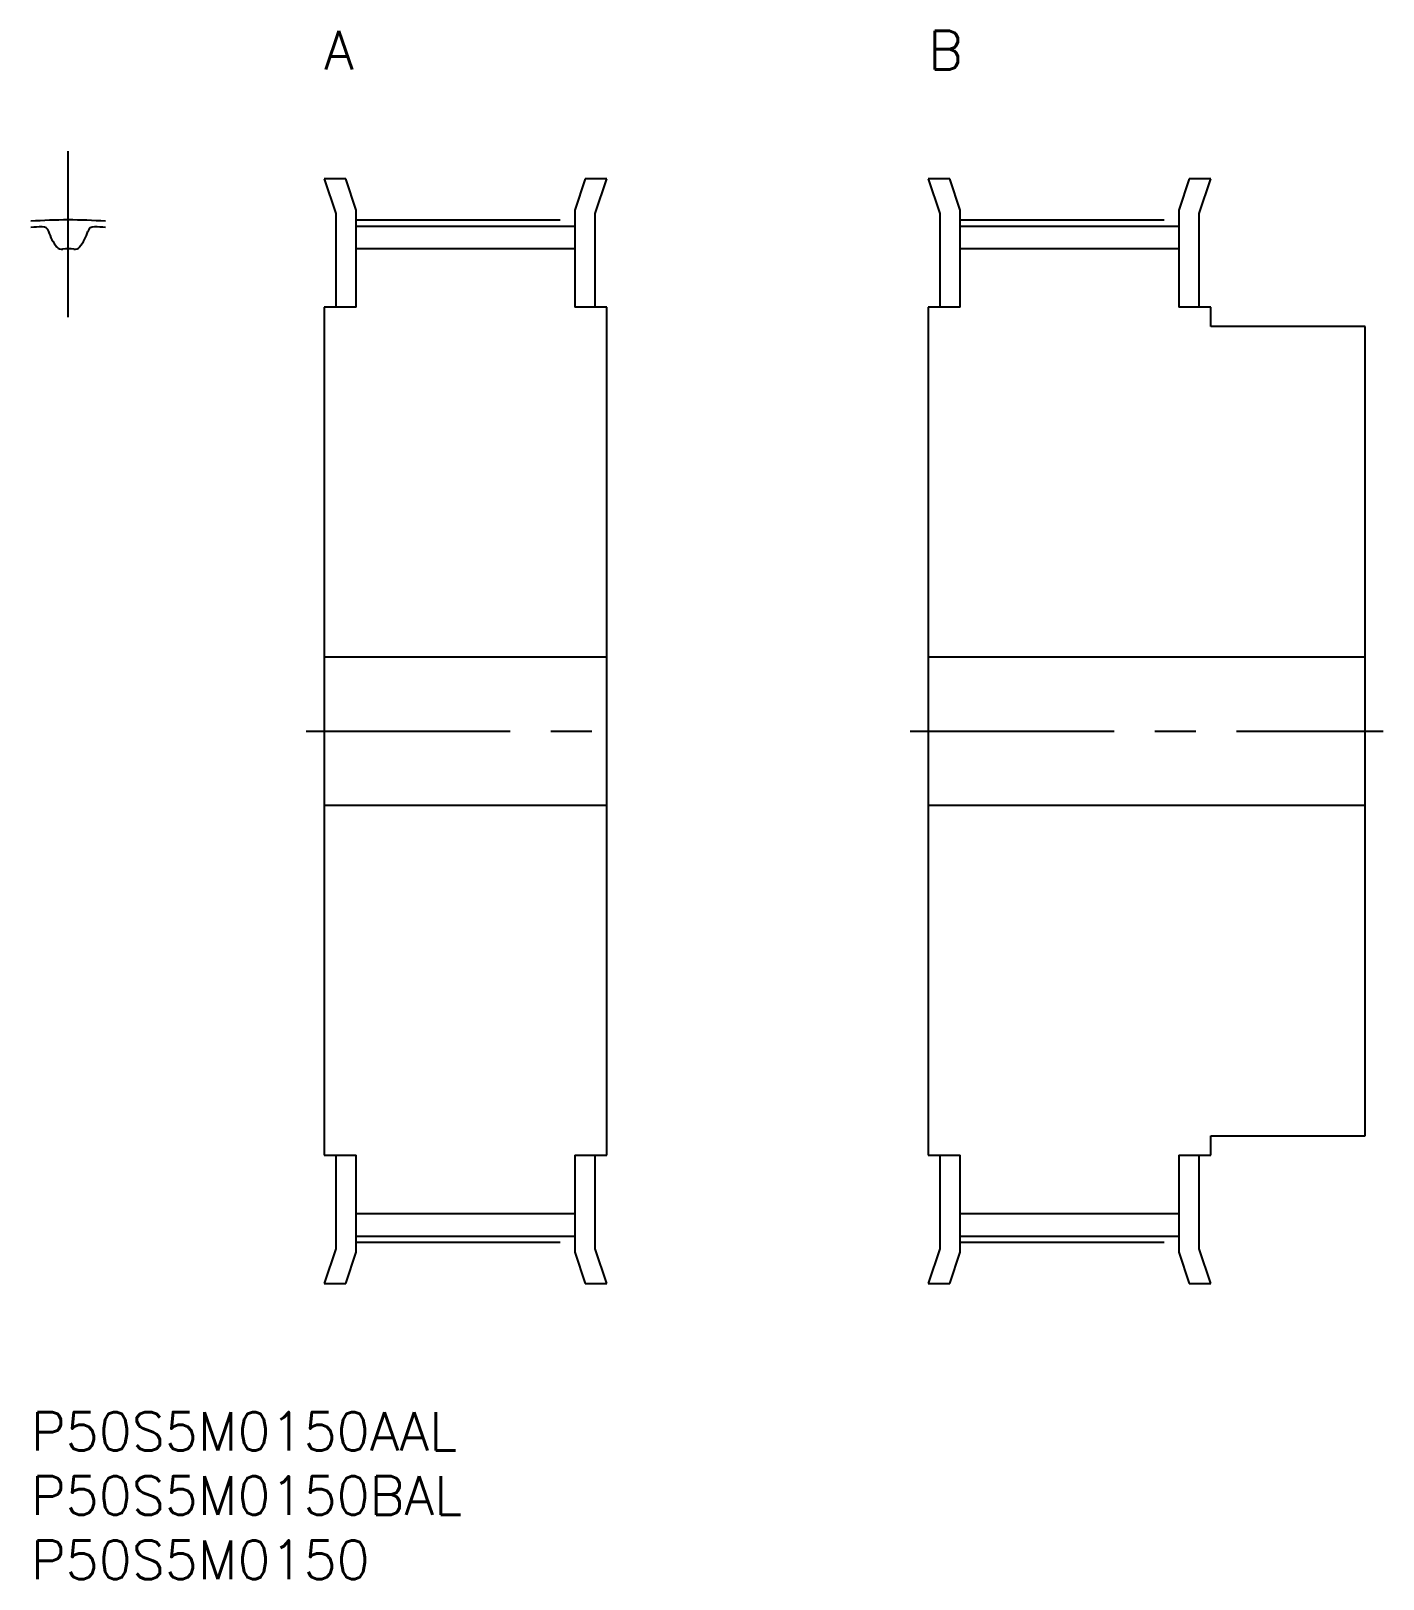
# Model space of a CAD drawing. Extents: x 0 to 105, y -13 to 108.
import ezdxf

# ---------------------------------------------------------------- set-up
doc = ezdxf.new("R2010")
doc.units = 0
doc.header["$LTSCALE"] = 0.5
doc.linetypes.add('CENTER', pattern=[50.8, 31.75, -6.35, 6.35, -6.35])
for name, color, linetype in [('MSM_CENTER', 1, 'CENTER'), ('MSM_CONTINUOUS', 7, 'CONTINUOUS'), ('MSM_PART_NUMBER', 7, 'CONTINUOUS')]:
    doc.layers.add(name, color=color, linetype=linetype)
doc.styles.get("Standard").update_dxf_attribs({"font": 'txt.shx', "height": 1, "bigfont": 'bigfont.shx'})

# ---------------------------------------------------------------- blocks, each defined once
blk = doc.blocks.new('*U36')
at = {"layer": 'MSM_PART_NUMBER'}
blk.add_text('A', height=3, dxfattribs=at).set_placement((22.81, 104.5))
blk = doc.blocks.new('*U37')
at = {"layer": 'MSM_PART_NUMBER'}
blk.add_text('B', height=3, dxfattribs=at).set_placement((69.81, 104.5))
blk = doc.blocks.new('*U38')
at = {"layer": 'MSM_PART_NUMBER'}
blk.add_text('P50S5M0150', height=3, dxfattribs=at).set_placement((0, -13))
blk = doc.blocks.new('*U39')
at = {"layer": 'MSM_PART_NUMBER'}
blk.add_text('P50S5M0150BAL', height=3, dxfattribs=at).set_placement((0, -8))
blk = doc.blocks.new('*U40')
at = {"layer": 'MSM_PART_NUMBER'}
blk.add_text('P50S5M0150AAL', height=3, dxfattribs=at).set_placement((0, -3))

msp = doc.modelspace()

# ---------------------------------------------------------------- linework, layer by layer
at = {"layer": 'MSM_CENTER'}
for p, q in [((2.9, 85.21), (2.9, 98.15)), ((25.31, 92.79), (42.31, 92.79)), ((72.31, 92.79), (89.31, 92.79)), ((21.41, 53), (46.21, 53)), ((68.41, 53), (105.21, 53)), ((25.31, 13.21), (42.31, 13.21)), ((72.31, 13.21), (89.31, 13.21))]:
    msp.add_line(p, q, dxfattribs=at)
msp.add_arc((2.9, 53), 39.79, 85.8143, 94.1857, dxfattribs=at)
at = {"layer": 'MSM_CONTINUOUS'}
for p, q in [((24.49, 96), (22.81, 96)), ((22.81, 96), (23.71, 93.29)), ((25.31, 93.55), (24.49, 96)), ((43.12, 96), (42.31, 93.55)), ((44.81, 96), (43.12, 96)), ((43.91, 93.29), (44.81, 96)), ((71.49, 96), (69.81, 96)), ((69.81, 96), (70.71, 93.29)), ((72.31, 93.55), (71.49, 96)), ((90.12, 96), (89.31, 93.55)), ((91.81, 96), (90.12, 96)), ((90.91, 93.29), (91.81, 96)), ((23.71, 93.29), (23.71, 86)), ((25.31, 86), (25.31, 93.55)), ((42.31, 93.55), (42.31, 86)), ((43.91, 86), (43.91, 93.29)), ((70.71, 93.29), (70.71, 86)), ((72.31, 86), (72.31, 93.55)), ((89.31, 93.55), (89.31, 86)), ((90.91, 86), (90.91, 93.29)), ((25.31, 92.31), (42.31, 92.31)), ((72.31, 92.31), (89.31, 92.31)), ((42.31, 90.54), (25.31, 90.54)), ((89.31, 90.54), (72.31, 90.54)), ((22.81, 86), (22.81, 20)), ((25.31, 86), (22.81, 86)), ((44.81, 86), (42.31, 86)), ((44.81, 20), (44.81, 86)), ((69.81, 86), (69.81, 20)), ((72.31, 86), (69.81, 86)), ((91.81, 86), (89.31, 86)), ((91.81, 84.5), (91.81, 86)), ((103.81, 84.5), (91.81, 84.5)), ((103.81, 21.5), (103.81, 84.5)), ((44.81, 58.75), (22.81, 58.75)), ((103.81, 58.75), (69.81, 58.75)), ((22.81, 47.25), (44.81, 47.25)), ((69.81, 47.25), (103.81, 47.25)), ((91.81, 20), (91.81, 21.5)), ((91.81, 21.5), (103.81, 21.5)), ((22.81, 20), (25.31, 20)), ((23.71, 20), (23.71, 12.71)), ((25.31, 12.45), (25.31, 20)), ((42.31, 20), (42.31, 12.45)), ((42.31, 20), (44.81, 20)), ((43.91, 12.71), (43.91, 20)), ((69.81, 20), (72.31, 20)), ((70.71, 20), (70.71, 12.71)), ((72.31, 12.45), (72.31, 20)), ((89.31, 20), (89.31, 12.45)), ((89.31, 20), (91.81, 20)), ((90.91, 12.71), (90.91, 20)), ((25.31, 15.46), (42.31, 15.46)), ((72.31, 15.46), (89.31, 15.46)), ((25.31, 13.69), (42.31, 13.69)), ((72.31, 13.69), (89.31, 13.69)), ((23.71, 12.71), (22.81, 10)), ((24.49, 10), (25.31, 12.45)), ((42.31, 12.45), (43.12, 10)), ((44.81, 10), (43.91, 12.71)), ((70.71, 12.71), (69.81, 10)), ((71.49, 10), (72.31, 12.45)), ((89.31, 12.45), (90.12, 10)), ((91.81, 10), (90.91, 12.71)), ((22.81, 10), (24.49, 10)), ((43.12, 10), (44.81, 10)), ((69.81, 10), (71.49, 10)), ((90.12, 10), (91.81, 10))]:
    msp.add_line(p, q, dxfattribs=at)
for centre, radius, start, end in [((2.9, 53), 39.31, 92.9631, 94.2369), ((0.9, 91.76), 0.5, 15.8636, 92.9631), ((4.53, 92.79), 3.28, 195.8636, 219.991), ((1.28, 92.79), 3.27, 320.009, 344.1364), ((4.91, 91.76), 0.5, 87.0369, 164.1364), ((2.9, 53), 39.31, 85.7631, 87.0369), ((2.4, 91.01), 0.5, 219.991, 277.6274), ((2.9, 87.26), 3.28, 82.3726, 97.6274), ((3.41, 91.01), 0.5, 262.3726, 320.009)]:
    msp.add_arc(centre, radius, start, end, dxfattribs=at)

# ---------------------------------------------------------------- block references
for name in ['*U36', '*U37', '*U40', '*U39', '*U38']:
    msp.add_blockref(name, (0, 0), dxfattribs=at)

doc.saveas('drawing.dxf')
